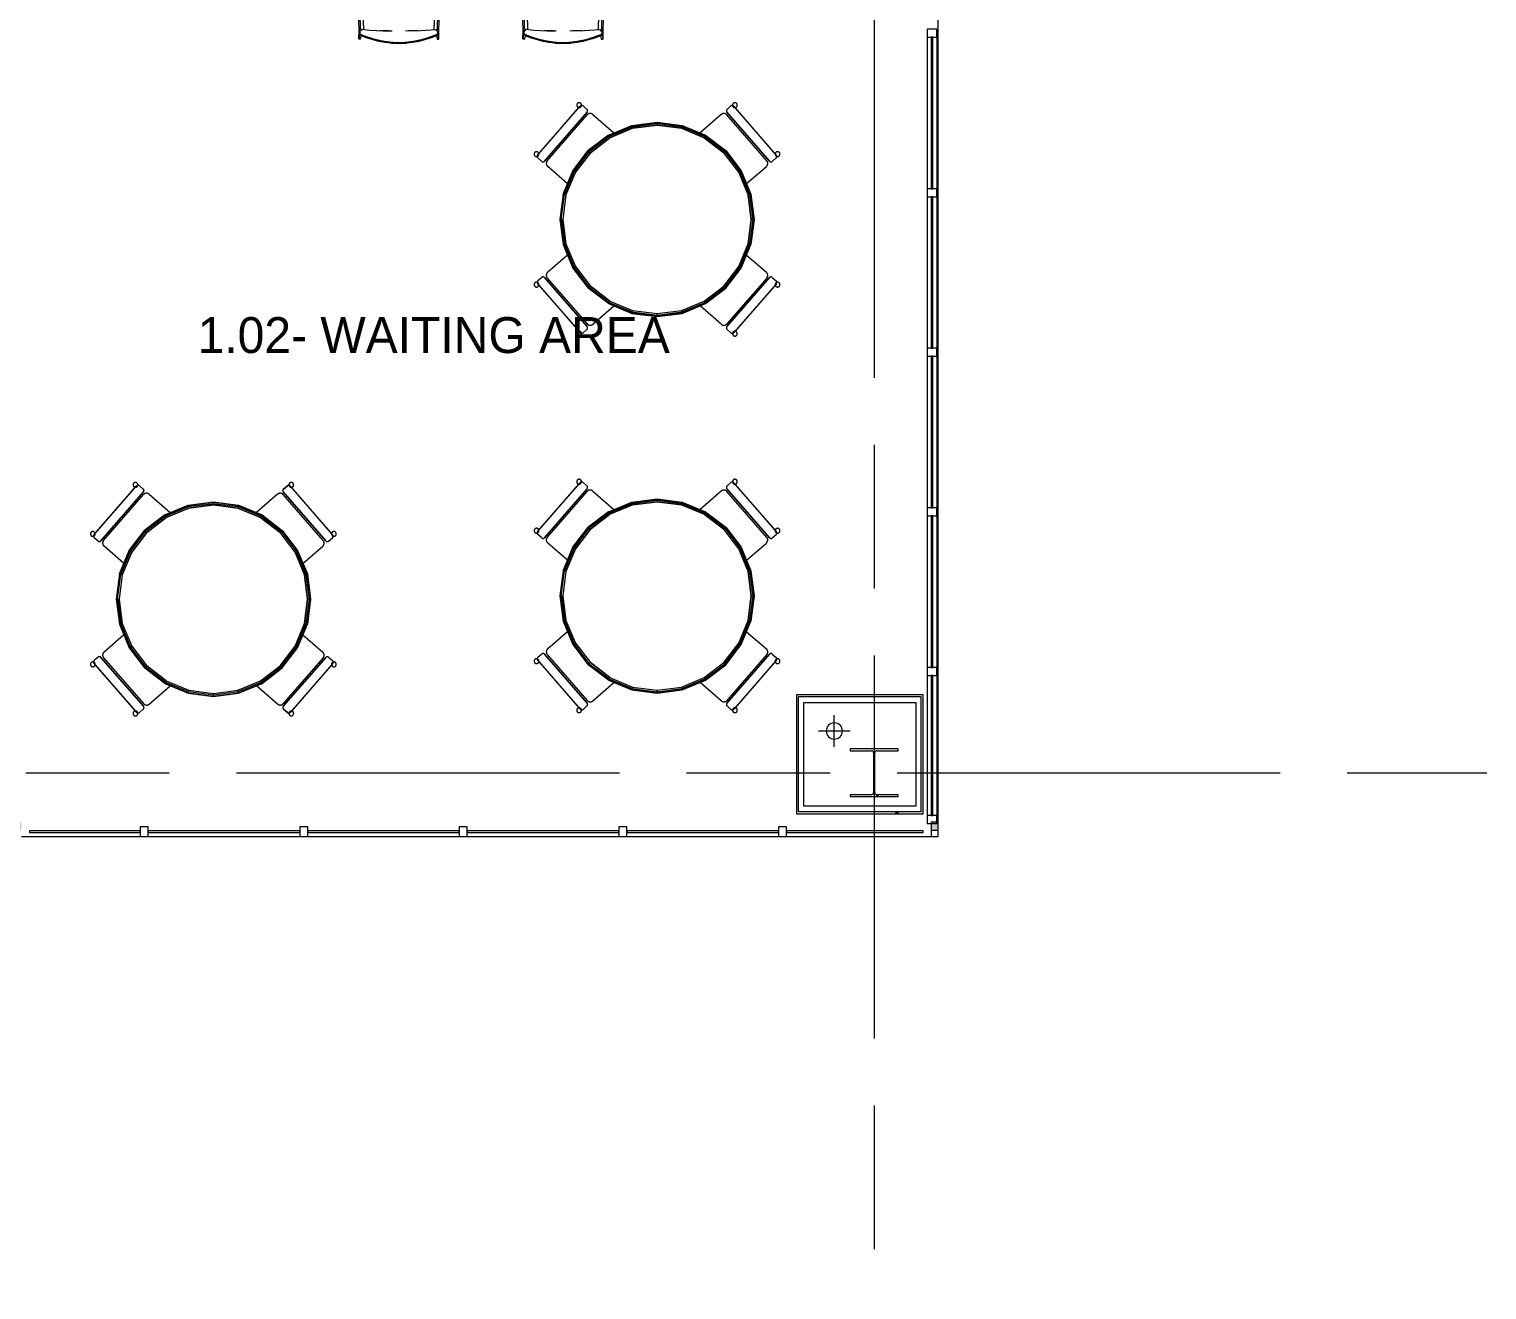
# Model space of a CAD drawing. Header units: millimetres. Extents: x -76261 to 649593, y -304265 to 60256.
# Drawn here: x 27005 to 36139, y -19441 to -11540 of the extents above; entities that cross this region are included whole.
import ezdxf

# ---------------------------------------------------------------- set-up
doc = ezdxf.new("R2010")
doc.units = ezdxf.units.MM
doc.header["$LTSCALE"] = 2000
doc.header["$MEASUREMENT"] = 0
doc.linetypes.add('Centre', pattern=[6.9, 4, -0.7, 1.5, -0.7])
doc.linetypes.add('Hidden 1_0mm', pattern=[1.6, 1, -0.6])
doc.layers.get('0').update_dxf_attribs({"linetype": 'CONTINUOUS'})
for name, color, linetype, lineweight in [('A-AREA-IDEN', 8, 'CONTINUOUS', 15), ('A-FLOR', 8, 'CONTINUOUS', 15), ('A-GLAZ-CURT', 8, 'CONTINUOUS', 15), ('A-GLAZ-CWMG', 8, 'CONTINUOUS', 15), ('A-WALL', 8, 'CONTINUOUS', 15), ('A-WALL-PATT', 8, 'CONTINUOUS', 50), ('G-IMPT', 8, 'CONTINUOUS', 15), ('I-FURN', 8, 'Hidden 1_0mm', 15), ('P-PIPE', 8, 'CONTINUOUS', 15), ('P-PIPE-CNTR', 8, 'CONTINUOUS', 15), ('S-COLS', 8, 'CONTINUOUS', 15), ('S-GRID', 14, 'CONTINUOUS', 15)]:
    doc.layers.add(name, color=color, linetype=linetype, lineweight=lineweight)
doc.styles.add('.VnArial Narrow_B', font='Vnarianb_0.ttf', dxfattribs={"height": 225})

# ---------------------------------------------------------------- blocks, each defined once
blk = doc.blocks.new('AD_UK Beams-Column - SC2-300_300_8_12-V37-1st  FLOOR PLAN')
at = {"layer": 'S-COLS'}
h = blk.add_hatch(dxfattribs=at)
h.set_pattern_fill('FP_76', color=256, style=0, pattern_type=2)
h.set_pattern_definition([(45, (54892.53, 58201.64), (-371.231, 371.231), []), (45, (54892.53, 58764.14), (-371.231, 371.231), [])])
h.paths.add_polyline_path([(-150, -150), (150, -150), (150, -138), (17, -138), (7.8, -134.2), (4, -125), (4, 125), (7.8, 134.2), (17, 138), (150, 138), (150, 150), (-150, 150), (-150, 138), (-17, 138), (-7.8, 134.2), (-4, 125), (-5.5, -128.7), (-7.8, -134.2), (-17, -138), (-150, -138)], flags=0)
for p, q in [((150, 150), (-150, 150)), ((-150, 150), (-150, 138)), ((-150, 138), (-17, 138)), ((-4, 125), (-4, -125)), ((4, -125), (4, 125)), ((17, 138), (150, 138)), ((150, 138), (150, 150)), ((-17, -138), (-150, -138)), ((-150, -138), (-150, -150)), ((-150, -150), (150, -150)), ((150, -138), (17, -138)), ((150, -150), (150, -138))]:
    blk.add_line(p, q, dxfattribs=at)
for centre, start, end in [((-17, 125), 0, 90), ((17, 125), 90, 180), ((-17, -125), 270, 0), ((17, -125), 180, 270)]:
    blk.add_arc(centre, 13, start, end, dxfattribs=at)
blk = doc.blocks.new('LS-Office-S_rvt-1-1st  FLOOR PLAN')
blk.add_blockref('AD_UK Beams-Column - SC2-300_300_8_12-V37-1st  FLOOR PLAN', (-54892.5, -58201.6))
blk = doc.blocks.new('System Panel - Glazed-10932183-1st  FLOOR PLAN')
at = {"layer": 'A-GLAZ-CURT'}
for p, q in [((438.8, 5.2), (-438.8, 5.2)), ((-438.8, 5.2), (-438.8, -5.2)), ((438.8, -5.2), (438.8, 5.2)), ((-438.8, -5.2), (438.8, -5.2))]:
    blk.add_line(p, q, dxfattribs=at)
blk = doc.blocks.new('System Panel - Glazed-10619545-1st  FLOOR PLAN')
at = {"layer": 'A-GLAZ-CURT'}
for p, q in [((475, 5.2), (-475, 5.2)), ((-475, 5.2), (-475, -5.2)), ((475, -5.2), (475, 5.2)), ((-475, -5.2), (475, -5.2))]:
    blk.add_line(p, q, dxfattribs=at)
blk = doc.blocks.new('Rectangular Mullion - 120 x 100-10783088-1st  FLOOR PLAN')
at = {"layer": 'A-GLAZ-CWMG'}
for p, q in [((-54560, -57591.6), (-54560, -58469.1)), ((-54500, -57591.6), (-54500, -58469.1))]:
    blk.add_line(p, q, dxfattribs=at)
blk = doc.blocks.new('Rectangular Mullion - 120 x 100-10619209-1st  FLOOR PLAN')
at = {"layer": 'A-GLAZ-CWMG'}
for p, q in [((-82222.5, -58534.1), (-83172.5, -58534.1)), ((-82222.5, -58594.1), (-83172.5, -58594.1))]:
    blk.add_line(p, q, dxfattribs=at)
blk = doc.blocks.new('Rectangular Mullion - 50 x 100-10619553-1st  FLOOR PLAN')
at = {"layer": 'A-GLAZ-CWMG'}
for p, q in [((0, 30), (-50, 30)), ((-50, 30), (-50, -30)), ((0, -30), (0, 30)), ((-50, -30), (0, -30))]:
    blk.add_line(p, q, dxfattribs=at)
blk = doc.blocks.new('Rectangular Mullion - 50 x 100-10619542-1st  FLOOR PLAN')
at = {"layer": 'A-GLAZ-CWMG'}
for p, q in [((-25, 30), (25, 30)), ((-25, -30), (-25, 30)), ((25, 30), (25, -30)), ((25, -30), (-25, -30))]:
    blk.add_line(p, q, dxfattribs=at)
blk = doc.blocks.new('System Panel - Glazed-10834470-1st  FLOOR PLAN')
at = {"layer": 'A-GLAZ-CURT'}
for p, q in [((346.9, 5.2), (-346.9, 5.2)), ((-346.9, 5.2), (-346.9, -5.2)), ((346.9, -5.2), (346.9, 5.2)), ((-346.9, -5.2), (346.9, -5.2))]:
    blk.add_line(p, q, dxfattribs=at)
blk = doc.blocks.new('System Panel - Glazed-10834471-1st  FLOOR PLAN')
at = {"layer": 'A-GLAZ-CURT'}
for p, q in [((428.1, 5.2), (-428.1, 5.2)), ((-428.1, 5.2), (-428.1, -5.2)), ((428.1, -5.2), (428.1, 5.2)), ((-428.1, -5.2), (428.1, -5.2))]:
    blk.add_line(p, q, dxfattribs=at)
blk = doc.blocks.new('Table29 - 12ZTBL29_dwg-10687815-1st  FLOOR PLAN')
at = {"layer": 'G-IMPT'}
for p, q in [((-304.8, 527.9), (-157.8, 588.8)), ((-303.7, 526), (-157.2, 586.6)), ((-300.1, 519.8), (-155.4, 579.8)), ((-152.9, 570.7), (-295.4, 511.7)), ((-295.4, 511.7), (-152.9, 570.7)), ((-157.8, 588.8), (0, 609.6)), ((-157.8, 588.8), (-157.2, 586.6)), ((-157.2, 586.6), (0, 607.3)), ((-157.2, 586.6), (-155.4, 579.8)), ((-155.4, 579.8), (0, 600.2)), ((-155.4, 579.8), (-152.9, 570.7)), ((0, 590.8), (-152.9, 570.7)), ((-152.9, 570.7), (0, 590.8)), ((0, 609.6), (157.8, 588.8)), ((0, 609.6), (0, 607.3)), ((0, 607.3), (0, 600.2)), ((0, 607.3), (157.2, 586.6)), ((0, 600.2), (0, 590.8)), ((0, 600.2), (155.4, 579.8)), ((152.9, 570.7), (0, 590.8)), ((0, 590.8), (152.9, 570.7)), ((155.4, 579.8), (152.9, 570.7)), ((295.4, 511.7), (152.9, 570.7)), ((152.9, 570.7), (295.4, 511.7)), ((157.2, 586.6), (155.4, 579.8)), ((155.4, 579.8), (300.1, 519.8)), ((157.8, 588.8), (157.2, 586.6)), ((157.2, 586.6), (303.7, 526)), ((157.8, 588.8), (304.8, 527.9)), ((-304.8, 527.9), (-431, 431)), ((-429.5, 429.5), (-303.7, 526)), ((-300.1, 519.8), (-424.4, 424.4)), ((-295.4, 511.7), (-417.8, 417.8)), ((-417.8, 417.8), (-295.4, 511.7)), ((-304.8, 527.9), (-303.7, 526)), ((-303.7, 526), (-300.1, 519.8)), ((-300.1, 519.8), (-295.4, 511.7)), ((300.1, 519.8), (295.4, 511.7)), ((417.8, 417.8), (295.4, 511.7)), ((295.4, 511.7), (417.8, 417.8)), ((303.7, 526), (300.1, 519.8)), ((300.1, 519.8), (424.4, 424.4)), ((304.8, 527.9), (303.7, 526)), ((303.7, 526), (429.5, 429.5)), ((304.8, 527.9), (431, 431)), ((-527.9, 304.8), (-431, 431)), ((-526, 303.7), (-429.5, 429.5)), ((-519.8, 300.1), (-424.4, 424.4)), ((-417.8, 417.8), (-511.7, 295.4)), ((-511.7, 295.4), (-417.8, 417.8)), ((-431, 431), (-429.5, 429.5)), ((-431, 431), (-429.5, 429.5)), ((-429.5, 429.5), (-424.4, 424.4)), ((-429.5, 429.5), (-424.4, 424.4)), ((-424.4, 424.4), (-417.8, 417.8)), ((-424.4, 424.4), (-417.8, 417.8)), ((424.4, 424.4), (417.8, 417.8)), ((424.4, 424.4), (417.8, 417.8)), ((511.7, 295.4), (417.8, 417.8)), ((511.7, 295.4), (417.8, 417.8)), ((429.5, 429.5), (424.4, 424.4)), ((429.5, 429.5), (424.4, 424.4)), ((424.4, 424.4), (519.8, 300.1)), ((431, 431), (429.5, 429.5)), ((431, 431), (429.5, 429.5)), ((526, 303.7), (429.5, 429.5)), ((431, 431), (527.9, 304.8)), ((-588.8, 157.8), (-527.9, 304.8)), ((-586.6, 157.2), (-526, 303.7)), ((-579.8, 155.4), (-519.8, 300.1)), ((-511.7, 295.4), (-570.7, 152.9)), ((-570.7, 152.9), (-511.7, 295.4)), ((-527.9, 304.8), (-526, 303.7)), ((-526, 303.7), (-519.8, 300.1)), ((-519.8, 300.1), (-511.7, 295.4)), ((519.8, 300.1), (511.7, 295.4)), ((570.7, 152.9), (511.7, 295.4)), ((511.7, 295.4), (570.7, 152.9)), ((526, 303.7), (519.8, 300.1)), ((519.8, 300.1), (579.8, 155.4)), ((527.9, 304.8), (526, 303.7)), ((526, 303.7), (586.6, 157.2)), ((527.9, 304.8), (588.8, 157.8)), ((-588.8, 157.8), (-609.6, 0)), ((-607.3, 0), (-586.6, 157.2)), ((-600.2, 0), (-579.8, 155.4)), ((-570.7, 152.9), (-590.8, 0)), ((-570.7, 152.9), (-590.8, 0)), ((-588.8, 157.8), (-586.6, 157.2)), ((-586.6, 157.2), (-579.8, 155.4)), ((-579.8, 155.4), (-570.7, 152.9)), ((579.8, 155.4), (570.7, 152.9)), ((590.8, 0), (570.7, 152.9)), ((570.7, 152.9), (590.8, 0)), ((586.6, 157.2), (579.8, 155.4)), ((579.8, 155.4), (600.2, 0)), ((588.8, 157.8), (586.6, 157.2)), ((586.6, 157.2), (607.3, 0)), ((588.8, 157.8), (609.6, 0)), ((-609.6, 0), (-588.8, -157.8)), ((-609.6, 0), (-607.3, 0)), ((-607.3, 0), (-600.2, 0)), ((-607.3, 0), (-586.6, -157.2)), ((-600.2, 0), (-590.8, 0)), ((-600.2, 0), (-579.8, -155.4)), ((-570.7, -152.9), (-590.8, 0)), ((-590.8, 0), (-570.7, -152.9)), ((570.7, -152.9), (590.8, 0)), ((590.8, 0), (570.7, -152.9)), ((600.2, 0), (579.8, -155.4)), ((607.3, 0), (586.6, -157.2)), ((609.6, 0), (588.8, -157.8)), ((600.2, 0), (590.8, 0)), ((607.3, 0), (600.2, 0)), ((609.6, 0), (607.3, 0)), ((-588.8, -157.8), (-586.6, -157.2)), ((-588.8, -157.8), (-527.9, -304.8)), ((-586.6, -157.2), (-579.8, -155.4)), ((-586.6, -157.2), (-526, -303.7)), ((-579.8, -155.4), (-570.7, -152.9)), ((-579.8, -155.4), (-519.8, -300.1)), ((-570.7, -152.9), (-511.7, -295.4)), ((-570.7, -152.9), (-511.7, -295.4)), ((511.7, -295.4), (570.7, -152.9)), ((511.7, -295.4), (570.7, -152.9)), ((519.8, -300.1), (579.8, -155.4)), ((526, -303.7), (586.6, -157.2)), ((527.9, -304.8), (588.8, -157.8)), ((579.8, -155.4), (570.7, -152.9)), ((586.6, -157.2), (579.8, -155.4)), ((588.8, -157.8), (586.6, -157.2)), ((-527.9, -304.8), (-526, -303.7)), ((-527.9, -304.8), (-431, -431)), ((-526, -303.7), (-519.8, -300.1)), ((-526, -303.7), (-429.5, -429.5)), ((-519.8, -300.1), (-511.7, -295.4)), ((-519.8, -300.1), (-424.4, -424.4)), ((-511.7, -295.4), (-417.8, -417.8)), ((-511.7, -295.4), (-417.8, -417.8)), ((417.8, -417.8), (511.7, -295.4)), ((511.7, -295.4), (417.8, -417.8)), ((424.4, -424.4), (519.8, -300.1)), ((526, -303.7), (429.5, -429.5)), ((431, -431), (527.9, -304.8)), ((519.8, -300.1), (511.7, -295.4)), ((526, -303.7), (519.8, -300.1)), ((527.9, -304.8), (526, -303.7)), ((-431, -431), (-429.5, -429.5)), ((-431, -431), (-429.5, -429.5)), ((-304.8, -527.9), (-431, -431)), ((-429.5, -429.5), (-424.4, -424.4)), ((-429.5, -429.5), (-424.4, -424.4)), ((-429.5, -429.5), (-303.7, -526)), ((-424.4, -424.4), (-417.8, -417.8)), ((-424.4, -424.4), (-417.8, -417.8)), ((-424.4, -424.4), (-300.1, -519.8)), ((-417.8, -417.8), (-295.4, -511.7)), ((-295.4, -511.7), (-417.8, -417.8)), ((295.4, -511.7), (417.8, -417.8)), ((295.4, -511.7), (417.8, -417.8)), ((300.1, -519.8), (424.4, -424.4)), ((303.7, -526), (429.5, -429.5)), ((304.8, -527.9), (431, -431)), ((424.4, -424.4), (417.8, -417.8)), ((424.4, -424.4), (417.8, -417.8)), ((429.5, -429.5), (424.4, -424.4)), ((429.5, -429.5), (424.4, -424.4)), ((431, -431), (429.5, -429.5)), ((431, -431), (429.5, -429.5)), ((-304.8, -527.9), (-303.7, -526)), ((-304.8, -527.9), (-157.8, -588.8)), ((-303.7, -526), (-300.1, -519.8)), ((-303.7, -526), (-157.2, -586.6)), ((-300.1, -519.8), (-295.4, -511.7)), ((-300.1, -519.8), (-155.4, -579.8)), ((-295.4, -511.7), (-152.9, -570.7)), ((-295.4, -511.7), (-152.9, -570.7)), ((152.9, -570.7), (295.4, -511.7)), ((152.9, -570.7), (295.4, -511.7)), ((155.4, -579.8), (300.1, -519.8)), ((157.2, -586.6), (303.7, -526)), ((157.8, -588.8), (304.8, -527.9)), ((300.1, -519.8), (295.4, -511.7)), ((303.7, -526), (300.1, -519.8)), ((304.8, -527.9), (303.7, -526)), ((-157.8, -588.8), (-157.2, -586.6)), ((-157.8, -588.8), (0, -609.6)), ((-157.2, -586.6), (-155.4, -579.8)), ((-157.2, -586.6), (0, -607.3)), ((-155.4, -579.8), (-152.9, -570.7)), ((-155.4, -579.8), (0, -600.2)), ((-152.9, -570.7), (0, -590.8)), ((-152.9, -570.7), (0, -590.8)), ((0, -590.8), (152.9, -570.7)), ((0, -590.8), (152.9, -570.7)), ((0, -600.2), (155.4, -579.8)), ((0, -607.3), (157.2, -586.6)), ((0, -609.6), (157.8, -588.8)), ((0, -600.2), (0, -590.8)), ((0, -607.3), (0, -600.2)), ((0, -609.6), (0, -607.3)), ((155.4, -579.8), (152.9, -570.7)), ((157.2, -586.6), (155.4, -579.8)), ((157.8, -588.8), (157.2, -586.6))]:
    blk.add_line(p, q, dxfattribs=at)
blk = doc.blocks.new('Table29 - Table29-10687821-1st  FLOOR PLAN')
blk.add_blockref('Table29 - 12ZTBL29_dwg-10687815-1st  FLOOR PLAN', (0, 0))
blk = doc.blocks.new('Chair _2_ - Chair _2_-10687800-1st  FLOOR PLAN')
at = {"layer": 'I-FURN'}
for p, q in [((-215.9, 36.9), (-215.9, -127)), ((215.9, -127), (215.9, 48.1)), ((-215.9, -176.2), (-215.9, -208.7)), ((-215.9, -176.2), (-215.9, -208.7)), ((203.2, -163.5), (-203.2, -163.5)), ((-203.2, -163.5), (203.2, -163.5)), ((-190.5, -152.4), (190.5, -152.4)), ((215.9, -208.7), (215.9, -176.2)), ((215.9, -176.2), (215.9, -208.7)), ((-203.2, -221.4), (203.2, -221.4)), ((-191.6, -221.4), (191.8, -221.4))]:
    blk.add_line(p, q, dxfattribs=at)
for centre, radius, start, end in [((-190.5, -127), 25.4, 180, 270), ((-203.2, -176.2), 12.7, 90, 180), ((-203.2, -176.2), 12.7, 90, 180), ((190.5, -127), 25.4, 270, 360), ((203.2, -176.2), 12.7, 360, 90), ((203.2, -176.2), 12.7, 0, 90), ((-203.5, -230.6), 15.1, 360, 180), ((-203.5, -230.6), 15.1, 123.48553, 180), ((-203.5, -230.6), 15.1, 180, 360), ((-203.5, -230.6), 15.1, 180, 360), ((-203.2, -208.7), 12.7, 180, 227.40928), ((-203.2, -208.7), 12.7, 180, 270), ((-203.5, -230.6), 15.1, 360, 37.71706), ((203.7, -230.6), 15.1, 360, 180), ((203.7, -230.6), 15.1, 142.28294, 180), ((203.7, -230.6), 15.1, 180, 360), ((203.7, -230.6), 15.1, 180, 360), ((203.2, -208.7), 12.7, 270, 0), ((203.2, -208.7), 12.7, 313.23794, 360), ((203.7, -230.6), 15.1, 0, 57.19358)]:
    blk.add_arc(centre, radius, start, end, dxfattribs=at)
blk = doc.blocks.new('Chair _2_ - Chair _2_-10687944-1st  FLOOR PLAN')
at = {"layer": 'I-FURN'}
for p, q in [((-215.9, 176.2), (-215.9, 208.7)), ((-215.9, 176.2), (-215.9, 208.7)), ((-203.2, 221.4), (203.2, 221.4)), ((-191.6, 221.4), (191.8, 221.4)), ((215.9, 208.7), (215.9, 176.2)), ((215.9, 176.2), (215.9, 208.7)), ((-215.9, -37), (-215.9, 127)), ((203.2, 163.5), (-203.2, 163.5)), ((-203.2, 163.5), (203.2, 163.5)), ((-190.5, 152.4), (190.5, 152.4)), ((215.9, 127), (215.9, -48.1))]:
    blk.add_line(p, q, dxfattribs=at)
for centre, radius, start, end in [((-203.5, 230.6), 15.1, 0, 180), ((-203.5, 230.6), 15.1, 0, 180), ((-203.5, 230.6), 15.1, 180, 236.51447), ((-203.5, 230.6), 15.1, 180, 0), ((-203.2, 208.7), 12.7, 90, 180), ((-203.2, 208.7), 12.7, 132.59072, 180), ((-203.5, 230.6), 15.1, 322.28294, 0), ((203.7, 230.6), 15.1, 0, 180), ((203.7, 230.6), 15.1, 0, 180), ((203.7, 230.6), 15.1, 180, 217.71706), ((203.7, 230.6), 15.1, 180, 0), ((203.2, 208.7), 12.7, 360, 90), ((203.7, 230.6), 15.1, 302.80642, 0), ((203.2, 208.7), 12.7, 0, 46.76206), ((-203.2, 176.2), 12.7, 180, 270), ((-203.2, 176.2), 12.7, 180, 270), ((-190.5, 127), 25.4, 90, 180), ((190.5, 127), 25.4, 0, 90), ((203.2, 176.2), 12.7, 270, 0), ((203.2, 176.2), 12.7, 270, 360)]:
    blk.add_arc(centre, radius, start, end, dxfattribs=at)
blk = doc.blocks.new('Chair _2_ - Chair _2_-V14-1st  FLOOR PLAN')
at = {"layer": 'I-FURN'}
for p, q in [((-215.9, 176.2), (-215.9, 208.7)), ((-215.9, 176.2), (-215.9, 208.7)), ((-203.2, 221.4), (203.2, 221.4)), ((-191.6, 221.4), (191.8, 221.4)), ((215.9, 208.7), (215.9, 176.2)), ((215.9, 176.2), (215.9, 208.7)), ((-215.9, -36.9), (-215.9, 127)), ((203.2, 163.5), (-203.2, 163.5)), ((-203.2, 163.5), (203.2, 163.5)), ((-190.5, 152.4), (190.5, 152.4)), ((215.9, 127), (215.9, -48.1))]:
    blk.add_line(p, q, dxfattribs=at)
for centre, radius, start, end in [((-203.5, 230.6), 15.1, 0, 180), ((-203.5, 230.6), 15.1, 0, 180), ((-203.5, 230.6), 15.1, 180, 236.51447), ((-203.5, 230.6), 15.1, 180, 0), ((-203.2, 208.7), 12.7, 90, 180), ((-203.2, 208.7), 12.7, 132.59072, 180), ((-203.5, 230.6), 15.1, 322.28294, 0), ((203.7, 230.6), 15.1, 0, 180), ((203.7, 230.6), 15.1, 0, 180), ((203.7, 230.6), 15.1, 180, 217.71706), ((203.7, 230.6), 15.1, 180, 0), ((203.2, 208.7), 12.7, 360, 90), ((203.7, 230.6), 15.1, 302.80642, 0), ((203.2, 208.7), 12.7, 0, 46.76206), ((-203.2, 176.2), 12.7, 180, 270), ((-203.2, 176.2), 12.7, 180, 270), ((-190.5, 127), 25.4, 90, 180), ((190.5, 127), 25.4, 0, 90), ((203.2, 176.2), 12.7, 270, 0), ((203.2, 176.2), 12.7, 270, 360)]:
    blk.add_arc(centre, radius, start, end, dxfattribs=at)
blk = doc.blocks.new('Chair _2_ - Chair _2_-V15-1st  FLOOR PLAN')
at = {"layer": 'I-FURN'}
for p, q in [((-215.9, 37), (-215.9, -127)), ((215.9, -127), (215.9, 48.1)), ((-215.9, -176.2), (-215.9, -208.7)), ((-215.9, -176.2), (-215.9, -208.7)), ((203.2, -163.5), (-203.2, -163.5)), ((-203.2, -163.5), (203.2, -163.5)), ((-190.5, -152.4), (190.5, -152.4)), ((215.9, -208.7), (215.9, -176.2)), ((215.9, -176.2), (215.9, -208.7)), ((-203.2, -221.4), (203.2, -221.4)), ((-191.6, -221.4), (191.8, -221.4))]:
    blk.add_line(p, q, dxfattribs=at)
for centre, radius, start, end in [((-190.5, -127), 25.4, 180, 270), ((-203.2, -176.2), 12.7, 90, 180), ((-203.2, -176.2), 12.7, 90, 180), ((190.5, -127), 25.4, 270, 360), ((203.2, -176.2), 12.7, 360, 90), ((203.2, -176.2), 12.7, 0, 90), ((-203.5, -230.6), 15.1, 360, 180), ((-203.5, -230.6), 15.1, 123.48553, 180), ((-203.5, -230.6), 15.1, 180, 360), ((-203.5, -230.6), 15.1, 180, 360), ((-203.2, -208.7), 12.7, 180, 227.40928), ((-203.2, -208.7), 12.7, 180, 270), ((-203.5, -230.6), 15.1, 360, 37.71706), ((203.7, -230.6), 15.1, 360, 180), ((203.7, -230.6), 15.1, 142.28294, 180), ((203.7, -230.6), 15.1, 180, 360), ((203.7, -230.6), 15.1, 180, 360), ((203.2, -208.7), 12.7, 270, 0), ((203.2, -208.7), 12.7, 313.23794, 360), ((203.7, -230.6), 15.1, 0, 57.19358)]:
    blk.add_arc(centre, radius, start, end, dxfattribs=at)
blk = doc.blocks.new('Chair _2_ - Chair _2_-V16-1st  FLOOR PLAN')
at = {"layer": 'I-FURN'}
for p, q in [((-215.9, 176.2), (-215.9, 208.7)), ((-215.9, 176.2), (-215.9, 208.7)), ((-203.2, 221.4), (203.2, 221.4)), ((-191.6, 221.4), (191.8, 221.4)), ((215.9, 208.7), (215.9, 176.2)), ((215.9, 176.2), (215.9, 208.7)), ((-215.9, -36.9), (-215.9, 127)), ((203.2, 163.5), (-203.2, 163.5)), ((-203.2, 163.5), (203.2, 163.5)), ((-190.5, 152.4), (190.5, 152.4)), ((215.9, 127), (215.9, -47.9))]:
    blk.add_line(p, q, dxfattribs=at)
for centre, radius, start, end in [((-203.5, 230.6), 15.1, 0, 180), ((-203.5, 230.6), 15.1, 0, 180), ((-203.5, 230.6), 15.1, 180, 236.51447), ((-203.5, 230.6), 15.1, 180, 0), ((-203.2, 208.7), 12.7, 90, 180), ((-203.2, 208.7), 12.7, 132.59072, 180), ((-203.5, 230.6), 15.1, 322.28294, 0), ((203.7, 230.6), 15.1, 0, 180), ((203.7, 230.6), 15.1, 0, 180), ((203.7, 230.6), 15.1, 180, 217.71706), ((203.7, 230.6), 15.1, 180, 0), ((203.2, 208.7), 12.7, 360, 90), ((203.7, 230.6), 15.1, 302.80642, 0), ((203.2, 208.7), 12.7, 0, 46.76206), ((-203.2, 176.2), 12.7, 180, 270), ((-203.2, 176.2), 12.7, 180, 270), ((-190.5, 127), 25.4, 90, 180), ((190.5, 127), 25.4, 0, 90), ((203.2, 176.2), 12.7, 270, 0), ((203.2, 176.2), 12.7, 270, 360)]:
    blk.add_arc(centre, radius, start, end, dxfattribs=at)
blk = doc.blocks.new('Chair _2_ - Chair _2_-V17-1st  FLOOR PLAN')
at = {"layer": 'I-FURN'}
for p, q in [((-215.9, 37), (-215.9, -127)), ((215.9, -127), (215.9, 47.9)), ((-215.9, -176.2), (-215.9, -208.7)), ((-215.9, -176.2), (-215.9, -208.7)), ((203.2, -163.5), (-203.2, -163.5)), ((-203.2, -163.5), (203.2, -163.5)), ((-190.5, -152.4), (190.5, -152.4)), ((215.9, -208.7), (215.9, -176.2)), ((215.9, -176.2), (215.9, -208.7)), ((-203.2, -221.4), (203.2, -221.4)), ((-191.6, -221.4), (191.8, -221.4))]:
    blk.add_line(p, q, dxfattribs=at)
for centre, radius, start, end in [((-190.5, -127), 25.4, 180, 270), ((-203.2, -176.2), 12.7, 90, 180), ((-203.2, -176.2), 12.7, 90, 180), ((190.5, -127), 25.4, 270, 360), ((203.2, -176.2), 12.7, 360, 90), ((203.2, -176.2), 12.7, 0, 90), ((-203.5, -230.6), 15.1, 360, 180), ((-203.5, -230.6), 15.1, 123.48553, 180), ((-203.5, -230.6), 15.1, 180, 360), ((-203.5, -230.6), 15.1, 180, 360), ((-203.2, -208.7), 12.7, 180, 227.40928), ((-203.2, -208.7), 12.7, 180, 270), ((-203.5, -230.6), 15.1, 360, 37.71706), ((203.7, -230.6), 15.1, 360, 180), ((203.7, -230.6), 15.1, 142.28294, 180), ((203.7, -230.6), 15.1, 180, 360), ((203.7, -230.6), 15.1, 180, 360), ((203.2, -208.7), 12.7, 270, 0), ((203.2, -208.7), 12.7, 313.23794, 360), ((203.7, -230.6), 15.1, 0, 57.19358)]:
    blk.add_arc(centre, radius, start, end, dxfattribs=at)
blk = doc.blocks.new('AndreuWorld_Sit_SideChair_SledBase - AndreuWorld_Sit_SideChair_SledBase-10693906-1st  FLOOR PLAN')
at = {"layer": 'I-FURN'}
for p, q in [((-251.6, 194.6), (-258.8, -251.4)), ((-251.6, 194.6), (-251.3, 194.6)), ((-246.7, 194.6), (-251.6, 194.6)), ((-251, 217.6), (-244.5, 185.8)), ((-235.4, 201.1), (-239.3, 220)), ((239.3, 220), (235.4, 201.1)), ((244.5, 185.8), (251, 217.6)), ((245.7, 194.6), (250.9, 194.6)), ((250.9, 194.6), (245.7, 194.6)), ((258.8, -251.4), (251.6, 194.6)), ((-249.4, 168.3), (-249.4, 162.1)), ((-246.8, -251.4), (-240.3, 160)), ((-233.1, 167.4), (-240.4, 172.5)), ((233, 167.4), (234.9, 168.4)), ((233.1, 167.4), (240.4, 172.5)), ((240.3, 160), (246.8, -251.4)), ((249.4, 162.1), (249.4, 168.3)), ((165.5, 71.5), (167, 41.9)), ((-258.5, -251.4), (-258.8, -251.4)), ((-258.8, -251.4), (-258.5, -251.4)), ((-258, -251.4), (-258.8, -251.4)), ((-247, -251.4), (-257, -251.4)), ((-236.9, -233.6), (-245.5, -269.2)), ((-237, -235), (-225.1, -235)), ((-233.9, -272), (-225.3, -236.4)), ((225.3, -236.4), (233.9, -271.9)), ((245.5, -269.1), (236.9, -233.6)), ((258.8, -251.4), (247, -251.4)), ((258.8, -251.4), (258.5, -251.4)), ((258.5, -251.4), (258.8, -251.4))]:
    blk.add_line(p, q, dxfattribs=at)
at = {"layer": 'I-FURN', "flags": 128}
for points in [[(-239.3, 220), (-239.5, 220.8), (-240.7, 222.8), (-248.6, 223.8), (-250.8, 221.1), (-251, 220.1), (-251.1, 219.6), (-251.2, 219.3), (-251.2, 219), (-251.2, 218.6), (-251.3, 218.3), (-251.3, 218), (-251.3, 217.6), (-251.3, 217.2), (-251.4, 216.7), (-251.4, 216.3), (-251.4, 215.8), (-251.4, 215.2), (-251.4, 214.7), (-251.4, 214.1), (-251.5, 213.5), (-251.5, 212.8), (-251.5, 212.1), (-251.5, 211.4), (-251.5, 210.7), (-251.5, 209.9), (-251.5, 209.2), (-251.6, 208.4), (-251.6, 207.5), (-251.6, 206.7), (-251.6, 205.8), (-251.6, 205), (-251.6, 204.1), (-251.6, 203.1), (-251.6, 202.2), (-251.6, 201.3), (-251.6, 200.3), (-251.6, 199.4), (-251.6, 198.4), (-251.6, 197.5), (-251.6, 196.5), (-251.6, 195.5), (-251.6, 194.6)], [(-231.4, 203.1), (-196.4, 216.2), (-160.8, 227.6), (-124.6, 236.9), (-87.9, 244.1), (-50.8, 248.8)], [(50.8, 248.8), (0, 250.6), (-50.8, 248.8)], [(-50.8, 248.8), (0, 249.3), (50.8, 248.8)], [(50.8, 248.8), (87.9, 244.1), (124.6, 236.9), (160.8, 227.6), (196.4, 216.2), (231.4, 203.1)], [(239.3, 220), (239.5, 220.8), (240.7, 222.8), (248.6, 223.8), (250.8, 221.1), (251, 220.1), (251.1, 219.6), (251.2, 219.3), (251.2, 219), (251.2, 218.6), (251.3, 218.3), (251.3, 218), (251.3, 217.6), (251.3, 217.2), (251.4, 216.7), (251.4, 216.3), (251.4, 215.8), (251.4, 215.2), (251.4, 214.7), (251.4, 214.1), (251.5, 213.5), (251.5, 212.8), (251.5, 212.1), (251.5, 211.4), (251.5, 210.7), (251.5, 209.9), (251.5, 209.2), (251.6, 208.4), (251.6, 207.5), (251.6, 206.7), (251.6, 205.8), (251.6, 205), (251.6, 204.1), (251.6, 203.1), (251.6, 202.2), (251.6, 201.3), (251.6, 200.3), (251.6, 199.4), (251.6, 198.4), (251.6, 197.5), (251.6, 196.5), (251.6, 195.5), (251.6, 194.6)], [(-42.4, 171.2), (-134.8, 169.4), (-230.9, 161.4), (-248.2, 158.8)], [(248.2, 158.8), (182.6, 166.6), (98.7, 170.5), (46.5, 171.2), (42.4, 171.2)], [(-258.8, -251.4), (-257.1, -256.2), (-255.6, -260), (-253.1, -265.7), (-250.9, -269.6), (-246.6, -274.5), (-244.7, -275.7), (-241.2, -276.6), (-239.2, -276.5), (-237.4, -276.1)], [(-258.8, -251.4), (-258.5, -251.4), (-257.9, -251.4)], [(-257, -251.4), (-255.8, -251.4), (-254.3, -251.4), (-252.8, -251.4), (-251.3, -251.4), (-249.8, -251.4), (-248.6, -251.4), (-247.6, -251.4), (-247.1, -251.4)], [(-243.6, -259.8), (-244.9, -256.7), (-246.8, -251.4)], [(-235, -230.2), (-234.8, -230), (-234.7, -229.7), (-234.5, -229.4), (-234.3, -229), (-234.1, -228.7), (-233.8, -228.3), (-233.6, -227.9), (-233.3, -227.5), (-233.1, -227), (-232.8, -226.6), (-232.5, -226.1), (-232.2, -225.6), (-231.9, -225), (-231.6, -224.5), (-231.3, -224), (-230.9, -223.4), (-230.6, -222.8), (-230.2, -222.2), (-229.9, -221.6), (-229.5, -221), (-229.2, -220.4), (-228.8, -219.8), (-228.5, -219.1), (-228.1, -218.5), (-227.7, -217.8), (-227.3, -217.2), (-227, -216.5), (-226.6, -215.9), (-226.2, -215.2), (-225.8, -214.5), (-225.5, -213.9), (-225.1, -213.2), (-224.9, -212.9)], [(-226.6, -238.8), (-226.2, -238.4), (-226, -238.2), (-225.8, -237.9), (-225.7, -237.7), (-225.5, -237.5), (-225.4, -237.2), (-225.2, -237), (-225, -236.7), (-224.8, -236.4), (-224.6, -236.1), (-224.4, -235.8), (-224.2, -235.4), (-224, -235), (-223.8, -234.7), (-223.5, -234.2), (-223.2, -233.8), (-223, -233.3), (-222.7, -232.9), (-222.4, -232.4), (-222.1, -231.9), (-221.8, -231.3), (-221.5, -230.8), (-221.1, -230.3), (-220.8, -229.7), (-220.5, -229.1), (-220.1, -228.5), (-219.8, -227.9), (-219.4, -227.3), (-219, -226.7), (-218.7, -226), (-218.3, -225.4), (-217.9, -224.7), (-217.6, -224.1), (-217.2, -223.4), (-216.8, -222.7), (-216.4, -222.1), (-216.1, -221.4), (-215.7, -220.7), (-215.3, -220.1), (-214.9, -219.4), (-214.6, -218.8)], [(226.6, -238.8), (226.2, -238.4), (226, -238.2), (225.8, -237.9), (225.7, -237.7), (225.5, -237.5), (225.4, -237.2), (225.2, -237), (225, -236.7), (224.8, -236.4), (224.6, -236.1), (224.4, -235.8), (224.2, -235.4), (224, -235), (223.8, -234.7), (223.5, -234.2), (223.2, -233.8), (223, -233.3), (222.7, -232.9), (222.4, -232.4), (222.1, -231.9), (221.8, -231.3), (221.5, -230.8), (221.1, -230.3), (220.8, -229.7), (220.5, -229.1), (220.1, -228.5), (219.8, -227.9), (219.4, -227.3), (219, -226.7), (218.7, -226), (218.3, -225.4), (217.9, -224.7), (217.6, -224.1), (217.2, -223.4), (216.8, -222.7), (216.4, -222.1), (216.1, -221.4), (215.7, -220.7), (215.3, -220.1), (214.9, -219.4), (214.6, -218.8)], [(235, -230.2), (234.8, -230), (234.7, -229.7), (234.5, -229.4), (234.3, -229), (234.1, -228.7), (233.8, -228.3), (233.6, -227.9), (233.3, -227.5), (233.1, -227), (232.8, -226.6), (232.5, -226.1), (232.2, -225.6), (231.9, -225), (231.6, -224.5), (231.3, -224), (230.9, -223.4), (230.6, -222.8), (230.2, -222.2), (229.9, -221.6), (229.5, -221), (229.2, -220.4), (228.8, -219.8), (228.5, -219.1), (228.1, -218.5), (227.7, -217.8), (227.3, -217.2), (227, -216.5), (226.6, -215.9), (226.2, -215.2), (225.8, -214.5), (225.5, -213.9), (225.1, -213.2), (224.9, -212.9)], [(237.4, -276.1), (239.3, -276.6), (241.2, -276.6), (243.1, -276.3), (246.6, -274.5), (249.8, -271.2), (252.6, -266.6), (254.9, -261.7), (256.6, -257.4), (258.8, -251.4)], [(243.6, -259.8), (244.9, -256.7), (246.8, -251.4)], [(247.1, -251.4), (247.6, -251.4), (248.6, -251.4), (249.8, -251.4), (251.3, -251.4), (252.8, -251.4), (254.3, -251.4), (255.8, -251.4), (257, -251.4), (257.9, -251.4), (258.5, -251.4), (258.8, -251.4)]]:
    blk.add_lwpolyline(points, dxfattribs=at)
at = {"layer": 'I-FURN'}
for centre, major_axis, start_param, end_param in [((-239.7, -270.6), (-5.79, 1.4), 6.257444, 6.283185), ((-239.7, -270.6), (-5.79, 1.4), 2.330453, 3.141593), ((239.7, -270.5), (5.79, 1.4), 2.905535, 6.047127), ((239.7, -270.5), (5.79, 1.4), 0, 0.025741), ((-239.7, -270.6), (-5.79, 1.4), 1.545055, 2.068654)]:
    blk.add_ellipse(centre, major_axis=major_axis, ratio=0.995867, start_param=start_param, end_param=end_param, dxfattribs=at)
for points, knots in [([(-249.4, 168.2), (-249.2, 166.8), (-248.7, 164.9), (-247.6, 164.8), (-246.6, 170.4), (-245.6, 181.4), (-245.1, 188.7), (-244.9, 192.7)], [-1, -1, -1, -1, -0.833333, -0.666667, -0.333333, -0.166667, 0, 0, 0, 0]), ([(-244.9, 185.7), (-245.1, 181.7), (-245.6, 174.7), (-246.6, 164), (-247.6, 158.6), (-248.7, 158.7), (-249.2, 160.6), (-249.4, 162)], [-1, -1, -1, -1, -0.833333, -0.666667, -0.333333, -0.166667, 0, 0, 0, 0]), ([(-244.9, 192.7), (-244.8, 193.1), (-244.7, 193.6), (-244.2, 194.4), (-243.7, 195), (-243.1, 195.7), (-242.4, 196.4), (-241.7, 197), (-241.2, 197.4), (-240.7, 197.8), (-240.2, 198.1), (-239.6, 198.6), (-238.7, 199.2), (-237.6, 200), (-236.5, 200.6), (-235.2, 201.3), (-233.6, 202.1), (-232.3, 202.7), (-231.4, 203.1)], [-1, -1, -1, -1, -0.875, -0.8125, -0.75, -0.6875, -0.625, -0.5625, -0.53125, -0.5, -0.46875, -0.4375, -0.375, -0.3125, -0.25, -0.1875, -0.125, 0, 0, 0, 0]), ([(-231.4, 195.9), (-232.3, 195.5), (-233.6, 194.9), (-235.2, 194.1), (-236.5, 193.4), (-237.6, 192.8), (-238.7, 192.1), (-239.6, 191.5), (-240.2, 191), (-240.7, 190.6), (-241.2, 190.3), (-241.7, 189.8), (-242.4, 189.2), (-243.1, 188.6), (-243.7, 187.9), (-244.2, 187.3), (-244.7, 186.5), (-244.8, 186), (-244.9, 185.7)], [-1, -1, -1, -1, -0.875, -0.8125, -0.75, -0.6875, -0.625, -0.5625, -0.53125, -0.5, -0.46875, -0.4375, -0.375, -0.3125, -0.25, -0.1875, -0.125, 0, 0, 0, 0]), ([(231.4, 195.9), (221.4, 199.9), (201.2, 207.6), (160.1, 221), (100.7, 236), (21.7, 245.6), (-65, 242), (-135.9, 228), (-191, 211.2), (-218, 201.3), (-231.4, 195.9)], [-1, -1, -1, -1, -0.931818, -0.863636, -0.727273, -0.545455, -0.363636, -0.181818, -0.090909, 0, 0, 0, 0]), ([(231.4, 203.1), (232.3, 202.7), (233.6, 202.1), (235.2, 201.3), (236.5, 200.6), (237.6, 200), (238.7, 199.2), (239.6, 198.6), (240.2, 198.1), (240.7, 197.8), (241.2, 197.4), (241.7, 197), (242.4, 196.4), (243.1, 195.7), (243.7, 195), (244.2, 194.4), (244.7, 193.6), (244.8, 193.1), (244.9, 192.7)], [-1, -1, -1, -1, -0.875, -0.8125, -0.75, -0.6875, -0.625, -0.5625, -0.53125, -0.5, -0.46875, -0.4375, -0.375, -0.3125, -0.25, -0.1875, -0.125, 0, 0, 0, 0]), ([(244.9, 185.7), (244.8, 186), (244.7, 186.5), (244.2, 187.3), (243.7, 187.9), (243.1, 188.6), (242.4, 189.2), (241.7, 189.8), (241.2, 190.3), (240.7, 190.6), (240.2, 191), (239.6, 191.5), (238.7, 192.1), (237.6, 192.8), (236.5, 193.4), (235.2, 194.1), (233.6, 194.9), (232.3, 195.5), (231.4, 195.9)], [-1, -1, -1, -1, -0.875, -0.8125, -0.75, -0.6875, -0.625, -0.5625, -0.53125, -0.5, -0.46875, -0.4375, -0.375, -0.3125, -0.25, -0.1875, -0.125, 0, 0, 0, 0]), ([(244.9, 192.7), (245.1, 188.7), (245.6, 181.4), (246.6, 170.4), (247.6, 164.8), (248.7, 164.9), (249.2, 166.8), (249.4, 168.2)], [-1, -1, -1, -1, -0.833333, -0.666667, -0.333333, -0.166667, 0, 0, 0, 0]), ([(249.4, 162), (249.2, 160.6), (248.7, 158.7), (247.6, 158.6), (246.6, 164), (245.6, 174.7), (245.1, 181.7), (244.9, 185.7)], [-1, -1, -1, -1, -0.833333, -0.666667, -0.333333, -0.166667, 0, 0, 0, 0]), ([(-246.4, 169.6), (-246.4, 169.6), (-247.1, 169.4), (-248.7, 168.9), (-249.4, 168.5), (-249.4, 168.3)], [-0.5068858, -0.5068858, -0.5068858, -0.5068858, -0.5, -0.3333333, -0.0149364, -0.0149364, -0.0149364, -0.0149364]), ([(-221.2, 162.4), (-221.6, 153.5), (-222.5, 135.1), (-223.8, 107.4), (-225.2, 79.1), (-226.6, 50.7), (-227.7, 27.1), (-228.6, 8.2), (-229.3, -6), (-230, -20.5), (-230.7, -35), (-231.4, -49.6), (-232.1, -63.8), (-232.7, -77.7), (-233.4, -91.5), (-233.9, -102.8), (-234.4, -111.9), (-234.7, -118.7), (-235, -125.5), (-235.5, -134.5), (-236, -145.6), (-236.6, -159.1), (-237.3, -172.9), (-238, -187), (-238.9, -206.1), (-239.6, -220.7), (-240.1, -230.6)], [-0.996125, -0.996125, -0.996125, -0.996125, -0.9285714, -0.8571429, -0.7857143, -0.7142857, -0.6428571, -0.6071429, -0.5714286, -0.5357143, -0.5, -0.4642857, -0.4285714, -0.3928571, -0.3571429, -0.3214286, -0.3035714, -0.2857143, -0.2678571, -0.25, -0.2142857, -0.1785714, -0.1428571, -0.1071429, -0.0714286, 0, 0, 0, 0]), ([(240.1, -230.6), (239.6, -220.7), (238.9, -206.1), (238, -187), (237.3, -172.9), (236.6, -159.1), (236, -145.6), (235.5, -134.5), (235, -125.5), (234.7, -118.7), (234.4, -111.9), (233.9, -102.8), (233.4, -91.5), (232.7, -77.7), (232.1, -63.8), (231.4, -49.6), (230.7, -35), (230, -20.5), (229.3, -6), (228.6, 8.2), (227.7, 27.1), (226.6, 50.7), (225.2, 79.1), (223.4, 116.3), (222.1, 144.1), (221.2, 162.4)], [-1, -1, -1, -1, -0.9285714, -0.8928571, -0.8571429, -0.8214286, -0.7857143, -0.75, -0.7321429, -0.7142857, -0.6964286, -0.6785714, -0.6428571, -0.6071429, -0.5714286, -0.5357143, -0.5, -0.4642857, -0.4285714, -0.3928571, -0.3571429, -0.2857143, -0.2142857, -0.1428571, -0.0037767, -0.0037767, -0.0037767, -0.0037767]), ([(249.4, 168.3), (249.4, 168.5), (248.8, 168.9), (247.1, 169.4), (246.4, 169.6), (246.4, 169.6)], [-0.9850625, -0.9850625, -0.9850625, -0.9850625, -0.6666667, -0.5, -0.4930621, -0.4930621, -0.4930621, -0.4930621]), ([(-240.1, -230.6), (-240.1, -231.4), (-240, -232.9), (-239.6, -234.8), (-239.1, -236.3), (-238.5, -237.3), (-237.9, -238.3), (-237.2, -239.3), (-236.4, -240.2), (-235.5, -241), (-234.6, -241.7), (-233.2, -242.5), (-231.3, -243.4), (-229.7, -243.7), (-228.8, -243.8)], [-1, -1, -1, -1, -0.875, -0.75, -0.6875, -0.625, -0.5625, -0.5, -0.4375, -0.375, -0.3125, -0.25, -0.125, 0, 0, 0, 0]), ([(-228.8, -243.8), (-229.7, -243.7), (-230.9, -243.5), (-232.5, -242.9), (-233.6, -242.3), (-234.6, -241.7), (-235.6, -241), (-236.4, -240.1), (-237, -239.6), (-237.2, -239.2)], [-1, -1, -1, -1, -0.875, -0.8125, -0.75, -0.6875, -0.625, -0.5625, -0.5, -0.5, -0.5, -0.5]), ([(-233.7, -270.6), (-233.7, -271.1), (-233.8, -271.8), (-234, -272.5), (-234, -272.6)], [-1, -1, -1, -1, -0.925, -0.8925739, -0.8925739, -0.8925739, -0.8925739]), ([(-228.8, -243.8), (-163.8, -251.3), (-54.7, -258.5), (76.5, -256.4), (163.7, -250.6), (207.2, -246.3), (228.8, -243.8)], [-1, -1, -1, -1, -0.571429, -0.285714, -0.142857, 0, 0, 0, 0]), ([(228.8, -243.8), (229.7, -243.7), (231.3, -243.4), (233.2, -242.6), (234.6, -241.7), (235.5, -241), (236.4, -240.2), (237.2, -239.3), (237.9, -238.3), (238.5, -237.3), (239, -236.3), (239.6, -234.8), (240, -232.9), (240.1, -231.4), (240.1, -230.6)], [-1, -1, -1, -1, -0.875, -0.75, -0.6875, -0.625, -0.5625, -0.5, -0.4375, -0.375, -0.3125, -0.25, -0.125, 0, 0, 0, 0]), ([(237.2, -239.3), (237, -239.6), (236.4, -240.2), (235.5, -241), (234.6, -241.7), (233.6, -242.3), (232.5, -242.9), (230.9, -243.5), (229.7, -243.7), (228.8, -243.8)], [-0.5, -0.5, -0.5, -0.5, -0.4375, -0.375, -0.3125, -0.25, -0.1875, -0.125, 0, 0, 0, 0]), ([(234.7, -274.1), (234.7, -274), (234.5, -273.7), (234.2, -273.2), (234, -272.5), (233.8, -271.6), (233.7, -270.9), (233.7, -270.6)], [-0.2, -0.2, -0.2, -0.2, -0.175, -0.15, -0.1, -0.05, 0, 0, 0, 0])]:
    blk.add_open_spline(points, degree=3, knots=knots, dxfattribs=at)
for points in [[(-249.4, 162), (-249.5, 162.3), (-249, 162.6), (-248.1, 162.9)], [(-119.8, 170.2), (-99.9, 170.6), (-79.9, 170.9), (-60, 171.1)], [(60, 171.1), (79.9, 170.9), (99.9, 170.5), (119.8, 170.2)], [(248.1, 162.9), (249, 162.6), (249.5, 162.3), (249.4, 162)], [(-237.4, -276.1), (-237.5, -276.1), (-237.6, -276.2), (-237.7, -276.2)], [(237.7, -276.2), (237.6, -276.2), (237.5, -276.1), (237.4, -276.1)]]:
    blk.add_open_spline(points, degree=3, dxfattribs=at)
blk = doc.blocks.new('Xrexf_Office')
at = {"layer": 'A-WALL-PATT'}
h = blk.add_hatch(dxfattribs=at)
h.set_pattern_fill('FP_3', color=256, style=0, pattern_type=2)
h.set_pattern_definition([(0, (17745, -16600), (142.875, 82.489), [95.25, -190.5]), (120, (17745, -16600), (-142.87507, 82.4889), [95.25, -190.5]), (60, (17745, -16600), (-7e-05, 164.9779), [0, -190.5, 95.25, 0])])
h.paths.add_polyline_path([(21284.3, -16560), (23200, -16560), (23200, -16510), (21100, -16510), (21100, -16560)], flags=0)
h.paths.add_polyline_path([(32700, -16560), (32700, -16510), (32656.2, -16510), (32656.2, -16560)], flags=0)
h.paths.add_polyline_path([(3550, -16560), (3550, -16510), (2790, -16510), (2790, -16560), (3132.3, -16560)], flags=0)
h.paths.add_polyline_path([(26938.2, -16560), (26956.2, -16560), (26956.2, -16510), (25200, -16510), (25200, -16560), (26343, -16560)], flags=0)
h.paths.add_polyline_path([(3597, -16560), (3970, -16560), (3970, -16510), (3597, -16510)], flags=0)
h.paths.add_polyline_path([(20470, -16560), (21053, -16560), (21053, -16510), (20470, -16510), (20470, -16555)], flags=0)
h = blk.add_hatch(dxfattribs=at)
h.set_pattern_fill('FP_8', color=256, style=0, pattern_type=2)
h.set_pattern_definition([(0, (87192.53, 42001.64), (1219.2, 304.8), [50.292, -864.108, 50.292, -864.108, -4876.8]), (0, (87192.53, 42001.64), (1219.2, 304.8), [-1828.8, 50.292, -1778.508, 50.292, -864.108, -2133.6]), (0, (87192.53, 42001.64), (1219.2, 304.8), [-4572, 50.292, -559.308, 50.292, -1473.708]), (120, (87649.73, 42154.04), (-873.5645, 903.4582), [50.292, -864.108, 50.292, -864.108, -4876.8]), (120, (87649.73, 42154.04), (-873.5645, 903.4582), [-1828.8, 50.292, -1778.508, 50.292, -864.108, -2133.6]), (120, (87649.73, 42154.04), (-873.5645, 903.4582), [-4572, 50.292, -559.308, 50.292, -1473.708]), (240, (87802.13, 42763.64), (-345.6355, -1208.2582), [50.292, -864.108, 50.292, -864.108, -4876.8]), (240, (87802.13, 42763.64), (-345.6355, -1208.2582), [-1828.8, 50.292, -1778.508, 50.292, -864.108, -2133.6]), (240, (87802.13, 42763.64), (-345.6355, -1208.2582), [-4572, 50.292, -559.308, 50.292, -1473.708])])
h.paths.add_polyline_path([(31813, -16457), (32607, -16457), (32607, -16445), (31813, -16445)], flags=0)
at = {"layer": 'A-FLOR'}
for p, q in [((32700, -16510), (32700, -10900)), ((26956.2, -16600), (27700, -16600)), ((27750, -16600), (28700, -16600)), ((28750, -16600), (29700, -16600)), ((29750, -16600), (30700, -16600)), ((30750, -16600), (31699.3, -16600)), ((31750, -16600), (32656.2, -16600))]:
    blk.add_line(p, q, dxfattribs=at)
at = {"layer": 'A-WALL'}
for p, q in [((32607, -15713), (31813, -15713)), ((31813, -15713), (31813, -16457)), ((32595, -15725), (31825, -15725)), ((31825, -16445), (31825, -15725)), ((31860, -15760), (32560, -15760)), ((31860, -16410), (31860, -15760)), ((32560, -15760), (32560, -16410)), ((32595, -16445), (32595, -15725)), ((32607, -16457), (32607, -15713)), ((32560, -16410), (31860, -16410)), ((31813, -16457), (32607, -16457)), ((32595, -16445), (31825, -16445)), ((32700, -16510), (32656.2, -16510)), ((32656.2, -16510), (32656.2, -16600)), ((32700, -16600), (32700, -16510)), ((32656.2, -16560), (32700, -16560)), ((32656.2, -16600), (32700, -16600))]:
    blk.add_line(p, q, dxfattribs=at)
at = {"layer": 'P-PIPE'}
for start, end in [(0, 180), (180, 0)]:
    blk.add_arc((32050, -15938.6), 50.8, start, end, dxfattribs=at)
at = {"layer": 'P-PIPE-CNTR'}
for p, q in [((32050, -16038.6), (32050, -15838.6)), ((31950, -15938.6), (32150, -15938.6))]:
    blk.add_line(p, q, dxfattribs=at)
at = {"layer": 'S-GRID', "linetype": 'Centre', "ltscale": 0.3}
for p, q in [((32300, 5234.1), (32300, -19441.1)), ((-4816.9, -16200), (36139, -16200))]:
    blk.add_line(p, q, dxfattribs=at)
blk.add_blockref('LS-Office-S_rvt-1-1st  FLOOR PLAN', (87192.5, 42001.6))
at = {"layer": 'A-GLAZ-CURT', "rotation": 89.9999999999999}
for name, p in [('System Panel - Glazed-10619545-1st  FLOOR PLAN', (32662.5, -12065)), ('System Panel - Glazed-10619545-1st  FLOOR PLAN', (32662.5, -13065)), ('System Panel - Glazed-10619545-1st  FLOOR PLAN', (32662.5, -14065)), ('System Panel - Glazed-10619545-1st  FLOOR PLAN', (32662.5, -15065)), ('System Panel - Glazed-10932183-1st  FLOOR PLAN', (32662.5, -16028.7))]:
    blk.add_blockref(name, p, dxfattribs=at)
at = {"layer": 'A-GLAZ-CURT'}
for name, p in [('System Panel - Glazed-10834470-1st  FLOOR PLAN', (27353.1, -16570)), ('System Panel - Glazed-10619545-1st  FLOOR PLAN', (28225, -16570)), ('System Panel - Glazed-10619545-1st  FLOOR PLAN', (29225, -16570)), ('System Panel - Glazed-10619545-1st  FLOOR PLAN', (30225, -16570)), ('System Panel - Glazed-10619545-1st  FLOOR PLAN', (31225, -16570)), ('System Panel - Glazed-10834471-1st  FLOOR PLAN', (32178.1, -16570))]:
    blk.add_blockref(name, p, dxfattribs=at)
at = {"layer": 'A-GLAZ-CWMG', "extrusion": (0, 0, -1)}
for p, rotation in [((-32662.5, -11565), 90.0000000000001), ((-32662.5, -12565), 90.0000000000001), ((-32662.5, -13565), 90.0000000000001), ((-32662.5, -14565), 90.0000000000001), ((-32662.5, -15565), 90.0000000000001), ((-27725, -16570), 180), ((-28725, -16570), 180), ((-29725, -16570), 180), ((-30725, -16570), 180), ((-31725, -16570), 180)]:
    blk.add_blockref('Rectangular Mullion - 50 x 100-10619542-1st  FLOOR PLAN', p, dxfattribs=dict(at, rotation=rotation))
at = {"layer": 'A-GLAZ-CWMG'}
for name, p, rotation in [('Rectangular Mullion - 120 x 100-10619209-1st  FLOOR PLAN', (-25901.6, 70632.5), 90.0000000000005), ('Rectangular Mullion - 120 x 100-10619209-1st  FLOOR PLAN', (-25901.6, 69632.5), 90.0000000000005), ('Rectangular Mullion - 120 x 100-10619209-1st  FLOOR PLAN', (-25901.6, 68632.5), 90), ('Rectangular Mullion - 120 x 100-10619209-1st  FLOOR PLAN', (-25901.6, 67632.5), 90.0000000000005), ('Rectangular Mullion - 50 x 100-10619553-1st  FLOOR PLAN', (32662.5, -16517.5), 269.9999999999999)]:
    blk.add_blockref(name, p, dxfattribs=dict(at, rotation=rotation))
blk.add_blockref('Rectangular Mullion - 120 x 100-10783088-1st  FLOOR PLAN', (87192.5, 42001.6), dxfattribs=at)
at = {"layer": 'I-FURN'}
for name, p, rotation in [('AndreuWorld_Sit_SideChair_SledBase - AndreuWorld_Sit_SideChair_SledBase-10693906-1st  FLOOR PLAN', (29321.2, -11380), 180), ('AndreuWorld_Sit_SideChair_SledBase - AndreuWorld_Sit_SideChair_SledBase-10693906-1st  FLOOR PLAN', (30350, -11380), 180), ('Chair _2_ - Chair _2_-10687944-1st  FLOOR PLAN', (30491.4, -12321.2), 49.00000000000485), ('Chair _2_ - Chair _2_-10687800-1st  FLOOR PLAN', (31386.8, -12321.2), 130.9999999999951), ('Chair _2_ - Chair _2_-V15-1st  FLOOR PLAN', (30491.4, -13143.4), 310.9999999999952), ('Chair _2_ - Chair _2_-V14-1st  FLOOR PLAN', (31386.8, -13143.4), 229.0000000000048), ('Chair _2_ - Chair _2_-10687944-1st  FLOOR PLAN', (27711.4, -14701.2), 49.00000000000485), ('Chair _2_ - Chair _2_-10687800-1st  FLOOR PLAN', (28606.8, -14701.2), 130.9999999999951), ('Chair _2_ - Chair _2_-10687944-1st  FLOOR PLAN', (30491.4, -14681.2), 49.00000000000485), ('Chair _2_ - Chair _2_-10687800-1st  FLOOR PLAN', (31386.8, -14681.2), 130.9999999999951), ('Chair _2_ - Chair _2_-V15-1st  FLOOR PLAN', (27711.4, -15523.4), 310.9999999999952), ('Chair _2_ - Chair _2_-V14-1st  FLOOR PLAN', (28606.8, -15523.4), 229.0000000000048), ('Chair _2_ - Chair _2_-V17-1st  FLOOR PLAN', (30491.4, -15503.4), 310.9999999999952), ('Chair _2_ - Chair _2_-V16-1st  FLOOR PLAN', (31386.8, -15503.4), 229.0000000000048)]:
    blk.add_blockref(name, p, dxfattribs=dict(at, rotation=rotation))
for p in [(30939.1, -12732.3), (28159.1, -15112.3), (30939.1, -15092.3)]:
    blk.add_blockref('Table29 - Table29-10687821-1st  FLOOR PLAN', p, dxfattribs=at)
at = {"layer": 'A-AREA-IDEN', "insert": (28060.2, -13344.8), "char_height": 225, "width": 3162.657, "attachment_point": 1, "style": '.VnArial Narrow_B'}
blk.add_mtext('1.02- WAITING AREA', dxfattribs=at)

msp = doc.modelspace()

# ---------------------------------------------------------------- block references
at = {"linetype": 'ByBlock'}
msp.add_blockref('Xrexf_Office', (0, 0), dxfattribs=at)

doc.saveas('drawing.dxf')
